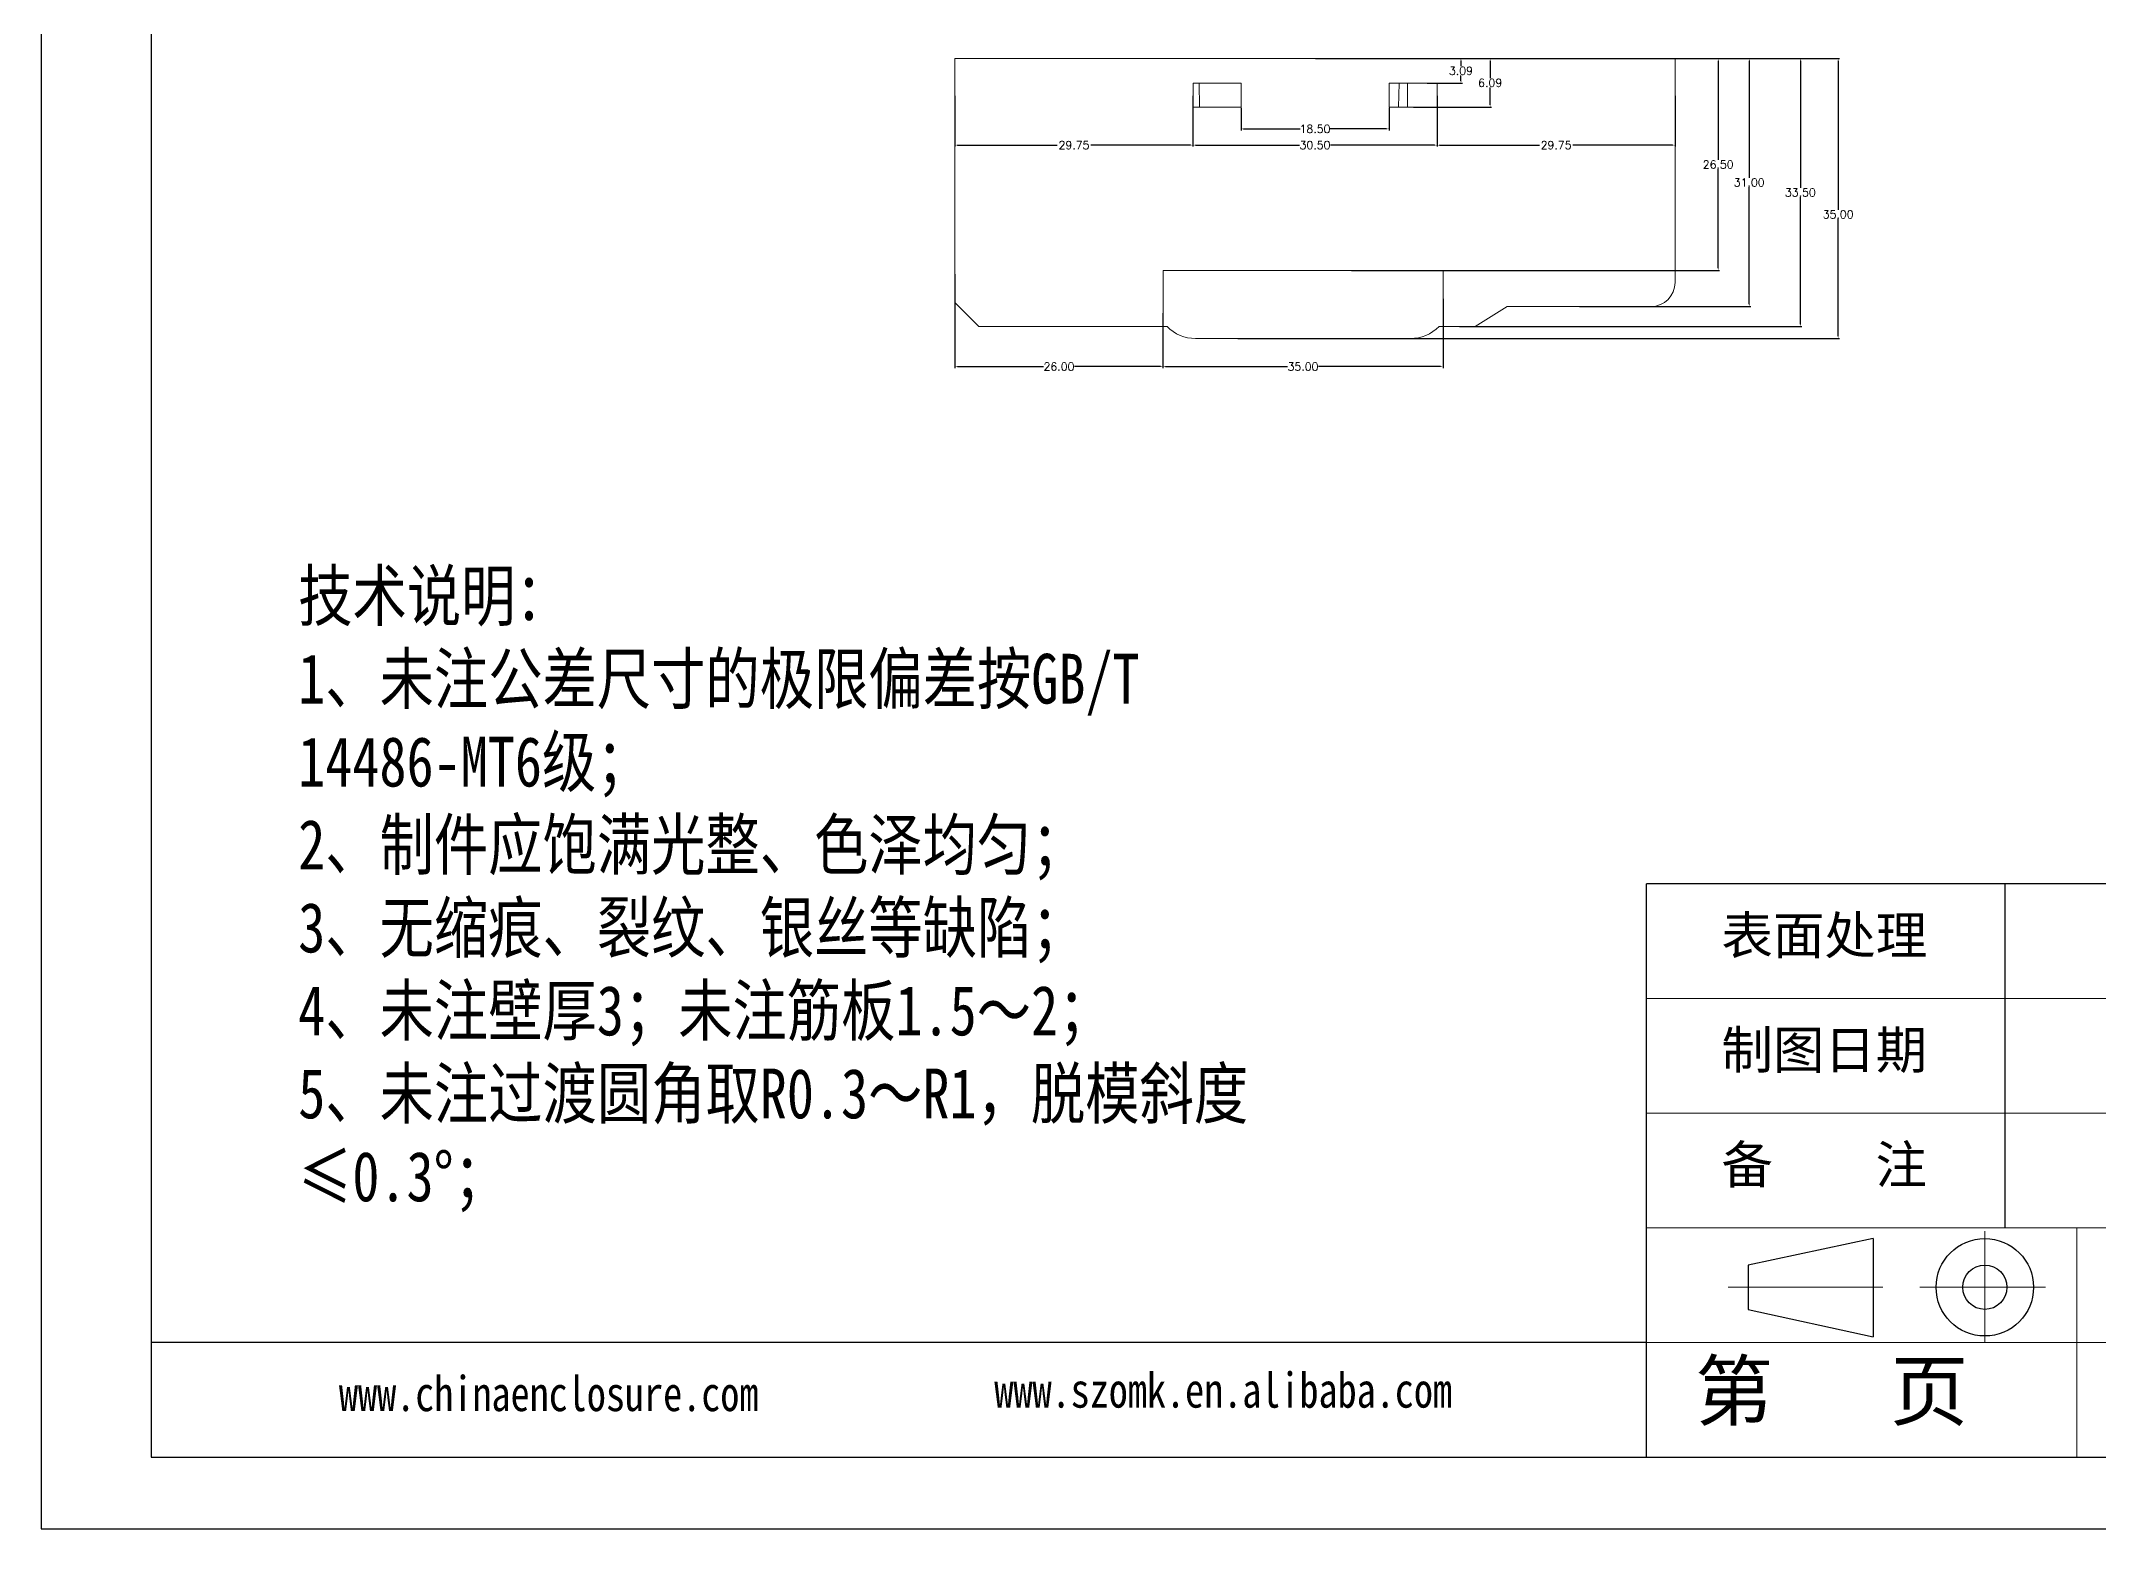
# Model space of a CAD drawing. Header units: inches. Extents: x 3261 to 5228, y 1126 to 1502.
# Drawn here: x 3260.7 to 3517.9, y 1125.7 to 1311.6 of the extents above; entities that cross this region are included whole.
import ezdxf

# ---------------------------------------------------------------- set-up
doc = ezdxf.new("R2010")
doc.units = ezdxf.units.IN
doc.header["$LTSCALE"] = 15
doc.linetypes.add('CENTER2', pattern=[28.575, 19.05, -3.175, 3.175, -3.175])
doc.layers.add('文字', color=81, linetype='Continuous')
for name, color, linetype, lineweight in [('粗实线', 7, 'Continuous', 30), ('细实线', 3, 'Continuous', 9), ('细点划线', 2, 'CENTER2', 9)]:
    doc.layers.add(name, color=color, linetype=linetype, lineweight=lineweight)
doc.styles.get("Standard").update_dxf_attribs({"font": 'txt', "bigfont": 'gbcbig.shx'})
doc.styles.add('宋体', font='', dxfattribs={"width": 0.8, "height": 3.5})
doc.styles.get('宋体').set_extended_font_data('SimSun')
doc.dimstyles.new('1.5', dxfattribs={"dimtxt": 1, "dimasz": 0.3, "dimexe": 0.18, "dimexo": 0.0625, "dimgap": 0.09, "dimtad": 0, "dimtih": 1, "dimtoh": 1, "dimzin": 0, "dimdsep": 46, "dimtxsty": 'Standard', "dimcen": 0, "dimadec": 0, "dimazin": 2, "dimtfac": 1, "dimtofl": 0, "dimtmove": 0, "dimatfit": 3, "dimfxl": 1, "dimtolj": 1, "dimtzin": 0, "dimarcsym": 0})

# ---------------------------------------------------------------- blocks, each defined once
blk = doc.blocks.new('*D361')
at = {"color": 0, "lineweight": -2}
for p, q in [((3410.67, 1303.29), (3410.67, 1300.46)), ((3429.17, 1303.29), (3429.17, 1300.46)), ((3410.97, 1300.64), (3418.08, 1300.64)), ((3428.87, 1300.64), (3421.76, 1300.64))]:
    blk.add_line(p, q, dxfattribs=at)
at = {"color": 0}
for points in [[(3410.97, 1300.69), (3410.97, 1300.59), (3410.67, 1300.64)], [(3428.87, 1300.69), (3428.87, 1300.59), (3429.17, 1300.64)]]:
    blk.add_solid(points, dxfattribs=at)
at = {"layer": 'Defpoints', "color": 0}
for p in [(3410.67, 1303.35), (3429.17, 1303.35), (3429.17, 1300.64)]:
    blk.add_point(p, dxfattribs=at)
at = {"color": 0, "insert": (3419.92, 1300.64), "char_height": 1, "attachment_point": 5}
blk.add_mtext('\\A1;18.50', dxfattribs=at)
blk = doc.blocks.new('*D362')
at = {"color": 0, "lineweight": -2}
for p, q in [((3404.67, 1303.29), (3404.67, 1298.43)), ((3435.17, 1303.29), (3435.17, 1298.43)), ((3404.97, 1298.61), (3418, 1298.61)), ((3434.87, 1298.61), (3421.85, 1298.61))]:
    blk.add_line(p, q, dxfattribs=at)
at = {"color": 0}
for points in [[(3404.97, 1298.66), (3404.97, 1298.56), (3404.67, 1298.61)], [(3434.87, 1298.66), (3434.87, 1298.56), (3435.17, 1298.61)]]:
    blk.add_solid(points, dxfattribs=at)
at = {"layer": 'Defpoints', "color": 0}
for p in [(3404.67, 1303.35), (3435.17, 1303.35), (3435.17, 1298.61)]:
    blk.add_point(p, dxfattribs=at)
at = {"color": 0, "insert": (3419.92, 1298.61), "char_height": 1, "attachment_point": 5}
blk.add_mtext('\\A1;30.50', dxfattribs=at)
blk = doc.blocks.new('*D363')
at = {"color": 0, "lineweight": -2}
for p, q in [((3374.92, 1304.79), (3374.92, 1298.43)), ((3404.67, 1304.79), (3404.67, 1298.43)), ((3375.22, 1298.61), (3387.71, 1298.61)), ((3404.37, 1298.61), (3391.89, 1298.61))]:
    blk.add_line(p, q, dxfattribs=at)
at = {"color": 0}
for points in [[(3375.22, 1298.66), (3375.22, 1298.56), (3374.92, 1298.61)], [(3404.37, 1298.66), (3404.37, 1298.56), (3404.67, 1298.61)]]:
    blk.add_solid(points, dxfattribs=at)
at = {"layer": 'Defpoints', "color": 0}
for p in [(3374.92, 1304.85), (3404.67, 1304.85), (3374.92, 1298.61)]:
    blk.add_point(p, dxfattribs=at)
at = {"color": 0, "insert": (3389.8, 1298.61), "char_height": 1, "attachment_point": 5}
blk.add_mtext('\\A1;29.75', dxfattribs=at)
blk = doc.blocks.new('*D364')
at = {"color": 0, "lineweight": -2}
for p, q in [((3435.17, 1304.79), (3435.17, 1298.43)), ((3464.92, 1304.79), (3464.92, 1298.43)), ((3435.47, 1298.61), (3447.96, 1298.61)), ((3464.62, 1298.61), (3452.14, 1298.61))]:
    blk.add_line(p, q, dxfattribs=at)
at = {"color": 0}
for points in [[(3435.47, 1298.66), (3435.47, 1298.56), (3435.17, 1298.61)], [(3464.62, 1298.66), (3464.62, 1298.56), (3464.92, 1298.61)]]:
    blk.add_solid(points, dxfattribs=at)
at = {"layer": 'Defpoints', "color": 0}
for p in [(3435.17, 1304.85), (3464.92, 1304.85), (3464.92, 1298.61)]:
    blk.add_point(p, dxfattribs=at)
at = {"color": 0, "insert": (3450.05, 1298.61), "char_height": 1, "attachment_point": 5}
blk.add_mtext('\\A1;29.75', dxfattribs=at)
blk = doc.blocks.new('*D366')
at = {"color": 0, "lineweight": -2}
for p, q in [((3433.93, 1309.44), (3438.34, 1309.44)), ((3438.16, 1309.14), (3438.16, 1308.49)), ((3438.16, 1306.65), (3438.16, 1307.31)), ((3433.93, 1306.35), (3438.34, 1306.35))]:
    blk.add_line(p, q, dxfattribs=at)
at = {"color": 0}
for points in [[(3438.11, 1309.14), (3438.21, 1309.14), (3438.16, 1309.44)], [(3438.11, 1306.65), (3438.21, 1306.65), (3438.16, 1306.35)]]:
    blk.add_solid(points, dxfattribs=at)
at = {"layer": 'Defpoints', "color": 0}
for p in [(3433.87, 1309.44), (3438.16, 1309.44), (3433.87, 1306.35)]:
    blk.add_point(p, dxfattribs=at)
at = {"color": 0, "insert": (3438.16, 1307.9), "char_height": 1, "attachment_point": 5}
blk.add_mtext('\\A1;3.09', dxfattribs=at)
blk = doc.blocks.new('*D367')
at = {"color": 0, "lineweight": -2}
for p, q in [((3432.24, 1309.44), (3441.99, 1309.44)), ((3441.81, 1309.14), (3441.81, 1306.99)), ((3441.81, 1303.65), (3441.81, 1305.81)), ((3432.24, 1303.35), (3441.99, 1303.35))]:
    blk.add_line(p, q, dxfattribs=at)
at = {"color": 0}
for points in [[(3441.76, 1309.14), (3441.86, 1309.14), (3441.81, 1309.44)], [(3441.76, 1303.65), (3441.86, 1303.65), (3441.81, 1303.35)]]:
    blk.add_solid(points, dxfattribs=at)
at = {"layer": 'Defpoints', "color": 0}
for p in [(3432.17, 1309.44), (3441.81, 1309.44), (3432.17, 1303.35)]:
    blk.add_point(p, dxfattribs=at)
at = {"color": 0, "insert": (3441.81, 1306.4), "char_height": 1, "attachment_point": 5}
blk.add_mtext('\\A1;6.09', dxfattribs=at)
blk = doc.blocks.new('*D368')
at = {"color": 0, "lineweight": -2}
for p, q in [((3419.99, 1309.44), (3470.49, 1309.44)), ((3470.31, 1309.14), (3470.31, 1296.78)), ((3470.31, 1283.24), (3470.31, 1295.6)), ((3424.47, 1282.94), (3470.49, 1282.94))]:
    blk.add_line(p, q, dxfattribs=at)
at = {"color": 0}
for points in [[(3470.26, 1309.14), (3470.36, 1309.14), (3470.31, 1309.44)], [(3470.26, 1283.24), (3470.36, 1283.24), (3470.31, 1282.94)]]:
    blk.add_solid(points, dxfattribs=at)
at = {"layer": 'Defpoints', "color": 0}
for p in [(3419.92, 1309.44), (3470.31, 1309.44), (3424.41, 1282.94)]:
    blk.add_point(p, dxfattribs=at)
at = {"color": 0, "insert": (3470.31, 1296.19), "char_height": 1, "attachment_point": 5}
blk.add_mtext('\\A1;26.50', dxfattribs=at)
blk = doc.blocks.new('*D369')
at = {"color": 0, "lineweight": -2}
for p, q in [((3452.99, 1309.44), (3474.37, 1309.44)), ((3474.19, 1309.14), (3474.19, 1294.53)), ((3474.19, 1278.74), (3474.19, 1293.35)), ((3452.99, 1278.44), (3474.37, 1278.44))]:
    blk.add_line(p, q, dxfattribs=at)
at = {"color": 0}
for points in [[(3474.14, 1309.14), (3474.24, 1309.14), (3474.19, 1309.44)], [(3474.14, 1278.74), (3474.24, 1278.74), (3474.19, 1278.44)]]:
    blk.add_solid(points, dxfattribs=at)
at = {"layer": 'Defpoints', "color": 0}
for p in [(3452.92, 1309.44), (3474.19, 1309.44), (3452.92, 1278.44)]:
    blk.add_point(p, dxfattribs=at)
at = {"color": 0, "insert": (3474.19, 1293.94), "char_height": 1, "attachment_point": 5}
blk.add_mtext('\\A1;31.00', dxfattribs=at)
blk = doc.blocks.new('*D370')
at = {"color": 0, "lineweight": -2}
for p, q in [((3452.99, 1309.44), (3480.76, 1309.44)), ((3480.58, 1309.14), (3480.58, 1293.28)), ((3480.58, 1276.24), (3480.58, 1292.1)), ((3437.99, 1275.94), (3480.76, 1275.94))]:
    blk.add_line(p, q, dxfattribs=at)
at = {"color": 0}
for points in [[(3480.53, 1309.14), (3480.63, 1309.14), (3480.58, 1309.44)], [(3480.53, 1276.24), (3480.63, 1276.24), (3480.58, 1275.94)]]:
    blk.add_solid(points, dxfattribs=at)
at = {"layer": 'Defpoints', "color": 0}
for p in [(3452.92, 1309.44), (3480.58, 1309.44), (3437.92, 1275.94)]:
    blk.add_point(p, dxfattribs=at)
at = {"color": 0, "insert": (3480.58, 1292.69), "char_height": 1, "attachment_point": 5}
blk.add_mtext('\\A1;33.50', dxfattribs=at)
blk = doc.blocks.new('*D371')
at = {"color": 0, "lineweight": -2}
for p, q in [((3447.51, 1309.44), (3485.48, 1309.44)), ((3485.3, 1309.14), (3485.3, 1290.54)), ((3485.3, 1274.74), (3485.3, 1289.36)), ((3410.27, 1274.44), (3485.48, 1274.44))]:
    blk.add_line(p, q, dxfattribs=at)
at = {"color": 0}
for points in [[(3485.25, 1309.14), (3485.35, 1309.14), (3485.3, 1309.44)], [(3485.25, 1274.74), (3485.35, 1274.74), (3485.3, 1274.44)]]:
    blk.add_solid(points, dxfattribs=at)
at = {"layer": 'Defpoints', "color": 0}
for p in [(3447.45, 1309.44), (3485.3, 1309.44), (3410.2, 1274.44)]:
    blk.add_point(p, dxfattribs=at)
at = {"color": 0, "insert": (3485.3, 1289.95), "char_height": 1, "attachment_point": 5}
blk.add_mtext('\\A1;35.00', dxfattribs=at)
blk = doc.blocks.new('*D372')
at = {"color": 0, "lineweight": -2}
for p, q in [((3374.92, 1282.49), (3374.92, 1270.75)), ((3400.92, 1275.88), (3400.92, 1270.75)), ((3375.22, 1270.93), (3386, 1270.93)), ((3400.62, 1270.93), (3389.85, 1270.93))]:
    blk.add_line(p, q, dxfattribs=at)
at = {"color": 0}
for points in [[(3375.22, 1270.98), (3375.22, 1270.88), (3374.92, 1270.93)], [(3400.62, 1270.98), (3400.62, 1270.88), (3400.92, 1270.93)]]:
    blk.add_solid(points, dxfattribs=at)
at = {"layer": 'Defpoints', "color": 0}
for p in [(3374.92, 1282.56), (3400.92, 1275.94), (3400.92, 1270.93)]:
    blk.add_point(p, dxfattribs=at)
at = {"color": 0, "insert": (3387.92, 1270.93), "char_height": 1, "attachment_point": 5}
blk.add_mtext('\\A1;26.00', dxfattribs=at)
blk = doc.blocks.new('*D373')
at = {"color": 0, "lineweight": -2}
for p, q in [((3435.92, 1279.38), (3435.92, 1270.75)), ((3400.92, 1277.61), (3400.92, 1270.75)), ((3401.22, 1270.93), (3416.5, 1270.93)), ((3435.62, 1270.93), (3420.35, 1270.93))]:
    blk.add_line(p, q, dxfattribs=at)
at = {"color": 0}
for points in [[(3401.22, 1270.98), (3401.22, 1270.88), (3400.92, 1270.93)], [(3435.62, 1270.98), (3435.62, 1270.88), (3435.92, 1270.93)]]:
    blk.add_solid(points, dxfattribs=at)
at = {"layer": 'Defpoints', "color": 0}
for p in [(3435.92, 1279.44), (3400.92, 1277.67), (3435.92, 1270.93)]:
    blk.add_point(p, dxfattribs=at)
at = {"color": 0, "insert": (3418.42, 1270.93), "char_height": 1, "attachment_point": 5}
blk.add_mtext('\\A1;35.00', dxfattribs=at)

msp = doc.modelspace()

# ---------------------------------------------------------------- linework, layer by layer
for p, q in [((3260.712, 1501.891), (3260.712, 1125.657)), ((3274.481, 1492.933), (3274.481, 1134.615)), ((3260.712, 1299.839), (3260.712, 1125.657)), ((3568.866, 1206.278), (3461.37, 1206.278)), ((3461.37, 1134.615), (3461.37, 1206.278)), ((3506.16, 1163.28), (3506.16, 1206.278)), ((3461.37, 1148.947), (3274.481, 1148.947)), ((3274.481, 1134.615), (3783.857, 1134.615)), ((3260.712, 1125.657), (3792.815, 1125.657)), ((3260.712, 1125.657), (3507.056, 1125.657))]:
    msp.add_line(p, q)
at = {"color": 7, "linetype": 'Continuous', "lineweight": 15}
for p, q in [((3464.923, 1309.441), (3374.923, 1309.441)), ((3374.923, 1278.941), (3374.923, 1309.441)), ((3464.923, 1281.441), (3464.923, 1309.441)), ((3404.673, 1303.351), (3404.673, 1306.351)), ((3404.673, 1306.351), (3410.673, 1306.351)), ((3405.479, 1303.351), (3405.427, 1306.351)), ((3410.673, 1306.351), (3410.673, 1303.351)), ((3429.173, 1303.351), (3429.173, 1306.351)), ((3429.173, 1306.351), (3435.173, 1306.351)), ((3430.419, 1306.351), (3430.367, 1303.351)), ((3431.473, 1303.351), (3431.473, 1306.351)), ((3435.173, 1306.351), (3435.173, 1303.351)), ((3410.673, 1303.351), (3404.673, 1303.351)), ((3435.173, 1303.351), (3429.173, 1303.351)), ((3435.923, 1282.941), (3400.923, 1282.941)), ((3400.923, 1282.941), (3400.923, 1275.941)), ((3435.923, 1282.941), (3435.923, 1275.941)), ((3374.923, 1278.941), (3377.923, 1275.941)), ((3439.923, 1275.941), (3443.923, 1278.441)), ((3443.923, 1278.441), (3461.923, 1278.441)), ((3400.923, 1275.941), (3377.923, 1275.941)), ((3400.923, 1275.941), (3401.423, 1275.941)), ((3435.423, 1275.941), (3435.923, 1275.941)), ((3439.923, 1275.941), (3435.923, 1275.941)), ((3431.852, 1274.441), (3404.994, 1274.441))]:
    msp.add_line(p, q, dxfattribs=at)
for centre, radius, start, end in [((3461.923, 1281.441), 3, 270, 0), ((3404.994, 1279.441), 5, 224.427, 270), ((3431.852, 1279.441), 5, 270, 315.573)]:
    msp.add_arc(centre, radius, start, end, dxfattribs=at)
at = {"layer": '粗实线', "color": 7}
for p, q in [((3489.697, 1161.939), (3474.036, 1158.62)), ((3489.697, 1161.939), (3489.697, 1149.666)), ((3474.036, 1158.62), (3474.036, 1153.081)), ((3474.036, 1153.081), (3489.697, 1149.666))]:
    msp.add_line(p, q, dxfattribs=at)
for radius in [6.089, 2.769]:
    msp.add_circle((3503.635, 1155.851), radius, dxfattribs=at)
at = {"layer": '细实线', "color": 7}
for p, q in [((3568.866, 1191.945), (3461.37, 1191.945)), ((3568.866, 1177.613), (3461.37, 1177.613)), ((3783.857, 1163.28), (3461.37, 1163.28)), ((3515.118, 1163.28), (3515.118, 1134.615)), ((3568.866, 1148.947), (3461.37, 1148.947))]:
    msp.add_line(p, q, dxfattribs=at)
at = {"layer": '细点划线', "color": 7}
for p, q in [((3503.635, 1162.859), (3503.635, 1148.947)), ((3471.54, 1155.851), (3490.897, 1155.851)), ((3495.492, 1155.851), (3511.229, 1155.851))]:
    msp.add_line(p, q, dxfattribs=at)

# ---------------------------------------------------------------- texts
at = {"char_height": 4.71356, "width": 2678.95232, "attachment_point": 1}
for s, insert in [('{\\fSimHei|b0|i0|c134|p49;表面处理}', (3470.718, 1202.211)), ('{\\fSimHei|b0|i0|c134|p49;制图日期}', (3470.718, 1187.878)), ('{\\fSimHei|b0|i0|c134|p49;备    注}', (3470.718, 1173.545))]:
    msp.add_mtext(s, dxfattribs=dict(at, insert=insert))
at = {"layer": '文字', "color": 0, "attachment_point": 1, "style": '宋体'}
for s, insert, char_height, width in [('{\\H1.111x;技术说明：\\P1、未注公差尺寸的极限偏差按GB/T 14486-MT6级；\\P2、制件应饱满光整、色泽均匀；\\P3、无缩痕、裂纹、银丝等缺陷；\\P4、未注壁厚3；未注筋板1.5～2；\\P5、未注过渡圆角取R0.3～R1，脱模斜度≤0.3%%D；}', (3292.838, 1245.4), 5.59872, 126.10783), ('www.chinaenclosure.com', (3297.929, 1144.753), 4.37944, 76.94262), ('www.szomk.en.alibaba.com', (3379.844, 1145.187), 4.37944, 76.94262)]:
    msp.add_mtext(s, dxfattribs=dict(at, insert=insert, char_height=char_height, width=width))
at = {"layer": '细实线', "color": 7, "insert": (3467.401, 1146.484), "char_height": 7.16636, "width": 53.74771, "attachment_point": 1}
msp.add_mtext('{\\fSimSun|b0|i0|c134|p54;第   页}', dxfattribs=at)

# ---------------------------------------------------------------- dimensions: what is measured, and where the dimension line sits
for base, p1, p2, picture, middle in [((3485.298, 1309.441), (3410.203, 1274.441), (3447.447, 1309.441), '*D371', (3485.298, 1289.953)), ((3470.307, 1309.441), (3424.409, 1282.941), (3419.923, 1309.441), '*D368', (3470.307, 1296.191)), ((3480.58, 1309.441), (3437.923, 1275.941), (3452.923, 1309.441), '*D370', (3480.58, 1292.691)), ((3474.188, 1309.441), (3452.923, 1278.441), (3452.923, 1309.441), '*D369', (3474.188, 1293.941))]:
    dim = msp.add_linear_dim(base=base, p1=p1, p2=p2, angle=90, dimstyle='1.5')
    dim.commit()
    dim.dimension.update_dxf_attribs({"geometry": picture, "text_midpoint": middle, "dimtype": 160})
for base, p1, p2, picture, middle in [((3441.81, 1309.441), (3432.173, 1303.351), (3432.173, 1309.441), '*D367', (3441.81, 1306.396)), ((3438.16, 1309.441), (3433.867, 1306.351), (3433.867, 1309.441), '*D366', (3438.16, 1307.896))]:
    dim = msp.add_linear_dim(base=base, p1=p1, p2=p2, angle=90, dimstyle='1.5')
    dim.commit()
    dim.dimension.update_dxf_attribs({"geometry": picture, "text_midpoint": middle})
for base, p1, p2, picture, middle in [((3374.923, 1298.605), (3404.673, 1304.851), (3374.923, 1304.851), '*D363', (3389.798, 1298.605)), ((3464.923, 1298.605), (3435.173, 1304.851), (3464.923, 1304.851), '*D364', (3450.048, 1298.605)), ((3435.173, 1298.605), (3404.673, 1303.351), (3435.173, 1303.351), '*D362', (3419.923, 1298.605)), ((3429.173, 1300.638), (3410.673, 1303.351), (3429.173, 1303.351), '*D361', (3419.923, 1300.638)), ((3400.923, 1270.932), (3374.923, 1282.556), (3400.923, 1275.941), '*D372', (3387.923, 1270.932)), ((3435.923, 1270.932), (3400.923, 1277.67), (3435.923, 1279.441), '*D373', (3418.423, 1270.932))]:
    dim = msp.add_linear_dim(base=base, p1=p1, p2=p2, dimstyle='1.5')
    dim.commit()
    dim.dimension.update_dxf_attribs({"geometry": picture, "text_midpoint": middle})

doc.saveas('drawing.dxf')
